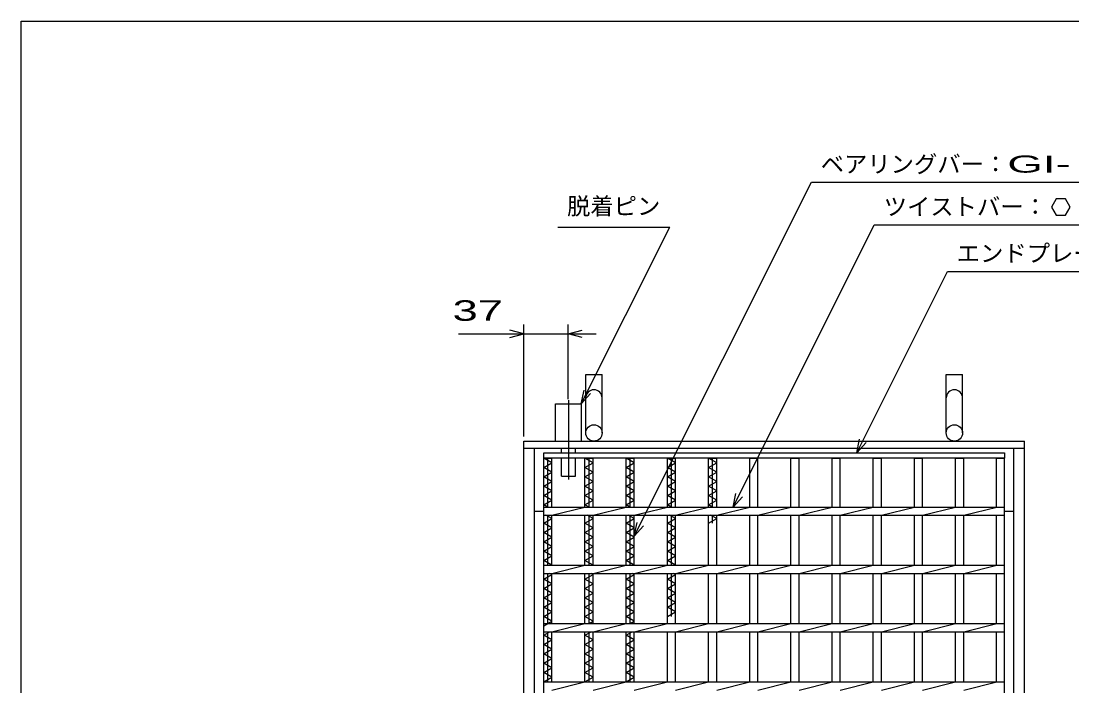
# Model space of a CAD drawing. Units: millimetres, scale not verified. Extents: x -1456 to 1385, y -1026 to 843.
# Drawn here: x -1383 to -482, y 272 to 843 of the extents above; entities that cross this region are included whole.
import ezdxf
from ezdxf.enums import TextEntityAlignment as Align

# ---------------------------------------------------------------- set-up
doc = ezdxf.new("R2010")
doc.units = ezdxf.units.MM
doc.header["$LTSCALE"] = 8
doc.linetypes.add('LONG_DASHED_DOTTED', pattern=[15.25, 12, -1.5, 0.25, -1.5])
for name, color, linetype, lineweight in [('0_2', 150, 'Continuous', 25), ('16', 3, 'Continuous', 25), ('19', 6, 'Continuous', 25), ('22', 4, 'Continuous', 25)]:
    doc.layers.add(name, color=color, linetype=linetype, lineweight=lineweight)
doc.styles.add('ベクトル', font='')
doc.styles.get('ベクトル').set_extended_font_data('ベクトル')

msp = doc.modelspace()

# ---------------------------------------------------------------- linework, layer by layer
at = {"layer": '0_2'}
for p, q in [((-1383.2, -917.2), (-1383.2, 842.8)), ((-1383.2, 842.8), (1384.8, 842.8))]:
    msp.add_line(p, q, dxfattribs=at)
at = {"layer": '16'}
for p, q in [((-935, 472.5), (-540, 472.5)), ((-935, 468), (-935, 472.5)), ((-540, 472.5), (-540, 468)), ((-540, 468), (-935, 468)), ((-935, -223), (-935, 468)), ((-935, 468), (-928, 468)), ((-928, 464), (-935, 468)), ((-935, 460), (-928, 464)), ((-928, 456), (-935, 460)), ((-931.5, 426), (-931.5, 468)), ((-928, 426), (-928, 468)), ((-899.7, 426), (-899.7, 468)), ((-899.7, 468), (-892.7, 468)), ((-892.7, 464), (-899.7, 468)), ((-899.7, 460), (-892.7, 464)), ((-892.7, 456), (-899.7, 460)), ((-896.2, 426), (-896.2, 468)), ((-892.7, 426), (-892.7, 468)), ((-864.4, 426), (-864.4, 468)), ((-864.4, 468), (-857.4, 468)), ((-857.4, 464), (-864.4, 468)), ((-864.4, 460), (-857.4, 464)), ((-857.4, 456), (-864.4, 460)), ((-860.9, 426), (-860.9, 468)), ((-857.4, 426), (-857.4, 468)), ((-829.1, 426), (-829.1, 468)), ((-829.1, 468), (-822.1, 468)), ((-822.1, 464), (-829.1, 468)), ((-829.1, 460), (-822.1, 464)), ((-822.1, 456), (-829.1, 460)), ((-825.6, 426), (-825.6, 468)), ((-822.1, 426), (-822.1, 468)), ((-793.8, 426), (-793.8, 468)), ((-793.8, 468), (-786.8, 468)), ((-786.8, 464), (-793.8, 468)), ((-793.8, 460), (-786.8, 464)), ((-786.8, 456), (-793.8, 460)), ((-790.3, 426), (-790.3, 468)), ((-786.8, 426), (-786.8, 468)), ((-758.5, 426), (-758.5, 468)), ((-758.5, 468), (-751.5, 468)), ((-751.5, 426), (-751.5, 468)), ((-723.2, 426), (-723.2, 468)), ((-723.2, 468), (-716.2, 468)), ((-716.2, 426), (-716.2, 468)), ((-687.9, 426), (-687.9, 468)), ((-687.9, 468), (-680.9, 468)), ((-680.9, 426), (-680.9, 468)), ((-652.6, 426), (-652.6, 468)), ((-652.6, 468), (-645.6, 468)), ((-645.6, 426), (-645.6, 468)), ((-617.3, 426), (-617.3, 468)), ((-617.3, 468), (-610.3, 468)), ((-610.3, 426), (-610.3, 468)), ((-582, 426), (-582, 468)), ((-582, 468), (-575, 468)), ((-575, 426), (-575, 468)), ((-547, 426), (-547, 468)), ((-547, 468), (-540, 468)), ((-540, -223), (-540, 468)), ((-935, 452), (-928, 456)), ((-928, 448), (-935, 452)), ((-899.7, 452), (-892.7, 456)), ((-892.7, 448), (-899.7, 452)), ((-864.4, 452), (-857.4, 456)), ((-857.4, 448), (-864.4, 452)), ((-829.1, 452), (-822.1, 456)), ((-822.1, 448), (-829.1, 452)), ((-793.8, 452), (-786.8, 456)), ((-786.8, 448), (-793.8, 452)), ((-935, 444), (-928, 448)), ((-928, 440), (-935, 444)), ((-899.7, 444), (-892.7, 448)), ((-892.7, 440), (-899.7, 444)), ((-864.4, 444), (-857.4, 448)), ((-857.4, 440), (-864.4, 444)), ((-829.1, 444), (-822.1, 448)), ((-822.1, 440), (-829.1, 444)), ((-793.8, 444), (-786.8, 448)), ((-786.8, 440), (-793.8, 444)), ((-935, 436), (-928, 440)), ((-928, 432), (-935, 436)), ((-899.7, 436), (-892.7, 440)), ((-892.7, 432), (-899.7, 436)), ((-864.4, 436), (-857.4, 440)), ((-857.4, 432), (-864.4, 436)), ((-829.1, 436), (-822.1, 440)), ((-822.1, 432), (-829.1, 436)), ((-793.8, 436), (-786.8, 440)), ((-786.8, 432), (-793.8, 436)), ((-935, 428), (-928, 432)), ((-931.5, 426), (-935, 428)), ((-935, 426), (-540, 426)), ((-935, 419), (-935, 426)), ((-928, 419), (-899.7, 426)), ((-899.7, 428), (-892.7, 432)), ((-896.2, 426), (-899.7, 428)), ((-892.7, 419), (-864.4, 426)), ((-864.4, 428), (-857.4, 432)), ((-860.9, 426), (-864.4, 428)), ((-857.4, 419), (-829.1, 426)), ((-829.1, 428), (-822.1, 432)), ((-825.6, 426), (-829.1, 428)), ((-822.1, 419), (-793.8, 426)), ((-793.8, 428), (-786.8, 432)), ((-790.3, 426), (-793.8, 428)), ((-786.8, 419), (-758.5, 426)), ((-751.5, 419), (-723.2, 426)), ((-716.2, 419), (-687.9, 426)), ((-680.9, 419), (-652.6, 426)), ((-645.6, 419), (-617.3, 426)), ((-610.3, 419), (-582, 426)), ((-575, 419), (-546.7, 426)), ((-540, 419), (-540, 426)), ((-935, 419), (-540, 419)), ((-935, 412), (-928, 416)), ((-928, 416), (-933.25, 419)), ((-931.5, 376), (-931.5, 419)), ((-928, 376), (-928, 419)), ((-899.7, 376), (-899.7, 419)), ((-899.7, 412), (-892.7, 416)), ((-892.7, 416), (-897.95, 419)), ((-896.2, 376), (-896.2, 419)), ((-892.7, 376), (-892.7, 419)), ((-864.4, 376), (-864.4, 419)), ((-864.4, 412), (-857.4, 416)), ((-857.4, 416), (-862.65, 419)), ((-860.9, 376), (-860.9, 419)), ((-857.4, 376), (-857.4, 419)), ((-829.1, 376), (-829.1, 419)), ((-829.1, 412), (-822.1, 416)), ((-822.1, 416), (-827.35, 419)), ((-825.6, 376), (-825.6, 419)), ((-822.1, 376), (-822.1, 419)), ((-793.8, 376), (-793.8, 419)), ((-793.8, 412), (-786.8, 416)), ((-786.8, 416), (-792.05, 419)), ((-790.3, 412), (-790.3, 419)), ((-786.8, 376), (-786.8, 419)), ((-758.5, 376), (-758.5, 419)), ((-751.5, 376), (-751.5, 419)), ((-723.2, 376), (-723.2, 419)), ((-716.2, 376), (-716.2, 419)), ((-687.9, 376), (-687.9, 419)), ((-680.9, 376), (-680.9, 419)), ((-652.6, 376), (-652.6, 419)), ((-645.6, 376), (-645.6, 419)), ((-617.3, 376), (-617.3, 419)), ((-610.3, 376), (-610.3, 419)), ((-582, 376), (-582, 419)), ((-575, 376), (-575, 419)), ((-547, 376), (-547, 419)), ((-928, 408), (-935, 412)), ((-935, 404), (-928, 408)), ((-892.7, 408), (-899.7, 412)), ((-899.7, 404), (-892.7, 408)), ((-857.4, 408), (-864.4, 412)), ((-864.4, 404), (-857.4, 408)), ((-822.1, 408), (-829.1, 412)), ((-829.1, 404), (-822.1, 408)), ((-928, 400), (-935, 404)), ((-935, 396), (-928, 400)), ((-892.7, 400), (-899.7, 404)), ((-899.7, 396), (-892.7, 400)), ((-857.4, 400), (-864.4, 404)), ((-864.4, 396), (-857.4, 400)), ((-822.1, 400), (-829.1, 404)), ((-829.1, 396), (-822.1, 400)), ((-928, 392), (-935, 396)), ((-935, 388), (-928, 392)), ((-928, 384), (-935, 388)), ((-892.7, 392), (-899.7, 396)), ((-899.7, 388), (-892.7, 392)), ((-892.7, 384), (-899.7, 388)), ((-857.4, 392), (-864.4, 396)), ((-864.4, 388), (-857.4, 392)), ((-857.4, 384), (-864.4, 388)), ((-822.1, 392), (-829.1, 396)), ((-829.1, 388), (-822.1, 392)), ((-822.1, 384), (-829.1, 388)), ((-935, 380), (-928, 384)), ((-928, 376), (-935, 380)), ((-899.7, 380), (-892.7, 384)), ((-892.7, 376), (-899.7, 380)), ((-864.4, 380), (-857.4, 384)), ((-857.4, 376), (-864.4, 380)), ((-829.1, 380), (-822.1, 384)), ((-822.1, 376), (-829.1, 380)), ((-935, 376), (-540, 376)), ((-935, 369), (-935, 376)), ((-928, 369), (-899.7, 376)), ((-892.7, 369), (-864.4, 376)), ((-857.4, 369), (-829.1, 376)), ((-822.1, 369), (-793.8, 376)), ((-786.8, 369), (-758.5, 376)), ((-751.5, 369), (-723.2, 376)), ((-716.2, 369), (-687.9, 376)), ((-680.9, 369), (-652.6, 376)), ((-645.6, 369), (-617.3, 376)), ((-610.3, 369), (-582, 376)), ((-575, 369), (-546.7, 376)), ((-540, 369), (-540, 376)), ((-935, 369), (-540, 369)), ((-935, 364), (-928, 368)), ((-928, 360), (-935, 364)), ((-931.5, 326), (-931.5, 369)), ((-928, 368), (-929.75, 369)), ((-928, 326), (-928, 369)), ((-899.7, 326), (-899.7, 369)), ((-899.7, 364), (-892.7, 368)), ((-892.7, 360), (-899.7, 364)), ((-896.2, 326), (-896.2, 369)), ((-892.7, 368), (-894.45, 369)), ((-892.7, 326), (-892.7, 369)), ((-864.4, 326), (-864.4, 369)), ((-864.4, 364), (-857.4, 368)), ((-857.4, 360), (-864.4, 364)), ((-860.9, 326), (-860.9, 369)), ((-857.4, 368), (-859.15, 369)), ((-857.4, 326), (-857.4, 369)), ((-829.1, 326), (-829.1, 369)), ((-829.1, 364), (-822.1, 368)), ((-822.1, 360), (-829.1, 364)), ((-825.6, 332), (-825.6, 369)), ((-822.1, 368), (-823.85, 369)), ((-822.1, 326), (-822.1, 369)), ((-793.8, 326), (-793.8, 369)), ((-786.8, 326), (-786.8, 369)), ((-758.5, 326), (-758.5, 369)), ((-751.5, 326), (-751.5, 369)), ((-723.2, 326), (-723.2, 369)), ((-716.2, 326), (-716.2, 369)), ((-687.9, 326), (-687.9, 369)), ((-680.9, 326), (-680.9, 369)), ((-652.6, 326), (-652.6, 369)), ((-645.6, 326), (-645.6, 369)), ((-617.3, 326), (-617.3, 369)), ((-610.3, 326), (-610.3, 369)), ((-582, 326), (-582, 369)), ((-575, 326), (-575, 369)), ((-547, 326), (-547, 369)), ((-935, 356), (-928, 360)), ((-928, 352), (-935, 356)), ((-935, 348), (-928, 352)), ((-899.7, 356), (-892.7, 360)), ((-892.7, 352), (-899.7, 356)), ((-899.7, 348), (-892.7, 352)), ((-864.4, 356), (-857.4, 360)), ((-857.4, 352), (-864.4, 356)), ((-864.4, 348), (-857.4, 352)), ((-829.1, 356), (-822.1, 360)), ((-822.1, 352), (-829.1, 356)), ((-829.1, 348), (-822.1, 352)), ((-928, 344), (-935, 348)), ((-935, 340), (-928, 344)), ((-892.7, 344), (-899.7, 348)), ((-899.7, 340), (-892.7, 344)), ((-857.4, 344), (-864.4, 348)), ((-864.4, 340), (-857.4, 344)), ((-822.1, 344), (-829.1, 348)), ((-829.1, 340), (-822.1, 344)), ((-928, 336), (-935, 340)), ((-935, 332), (-928, 336)), ((-892.7, 336), (-899.7, 340)), ((-899.7, 332), (-892.7, 336)), ((-857.4, 336), (-864.4, 340)), ((-864.4, 332), (-857.4, 336)), ((-822.1, 336), (-829.1, 340)), ((-829.1, 332), (-822.1, 336)), ((-928, 328), (-935, 332)), ((-935, 324), (-928, 328)), ((-935, 326), (-540, 326)), ((-935, 319), (-935, 326)), ((-928, 319), (-899.7, 326)), ((-892.7, 328), (-899.7, 332)), ((-896.2, 326), (-892.7, 328)), ((-892.7, 319), (-864.4, 326)), ((-857.4, 328), (-864.4, 332)), ((-860.9, 326), (-857.4, 328)), ((-857.4, 319), (-829.1, 326)), ((-822.1, 319), (-793.8, 326)), ((-786.8, 319), (-758.5, 326)), ((-751.5, 319), (-723.2, 326)), ((-716.2, 319), (-687.9, 326)), ((-680.9, 319), (-652.6, 326)), ((-645.6, 319), (-617.3, 326)), ((-610.3, 319), (-582, 326)), ((-575, 319), (-546.7, 326)), ((-540, 319), (-540, 326)), ((-935, 319), (-540, 319)), ((-935, 316), (-929.75, 319)), ((-928, 312), (-935, 316)), ((-931.5, 276), (-931.5, 319)), ((-928, 276), (-928, 319)), ((-899.7, 276), (-899.7, 319)), ((-899.7, 316), (-894.45, 319)), ((-892.7, 312), (-899.7, 316)), ((-896.2, 276), (-896.2, 319)), ((-892.7, 276), (-892.7, 319)), ((-864.4, 276), (-864.4, 319)), ((-864.4, 316), (-859.15, 319)), ((-857.4, 312), (-864.4, 316)), ((-860.9, 276), (-860.9, 319)), ((-857.4, 276), (-857.4, 319)), ((-829.1, 276), (-829.1, 319)), ((-822.1, 276), (-822.1, 319)), ((-793.8, 276), (-793.8, 319)), ((-786.8, 276), (-786.8, 319)), ((-758.5, 276), (-758.5, 319)), ((-751.5, 276), (-751.5, 319)), ((-723.2, 276), (-723.2, 319)), ((-716.2, 276), (-716.2, 319)), ((-687.9, 276), (-687.9, 319)), ((-680.9, 276), (-680.9, 319)), ((-652.6, 276), (-652.6, 319)), ((-645.6, 276), (-645.6, 319)), ((-617.3, 276), (-617.3, 319)), ((-610.3, 276), (-610.3, 319)), ((-582, 276), (-582, 319)), ((-575, 276), (-575, 319)), ((-547, 276), (-547, 319)), ((-935, 308), (-928, 312)), ((-928, 304), (-935, 308)), ((-899.7, 308), (-892.7, 312)), ((-892.7, 304), (-899.7, 308)), ((-864.4, 308), (-857.4, 312)), ((-857.4, 304), (-864.4, 308)), ((-935, 300), (-928, 304)), ((-928, 296), (-935, 300)), ((-899.7, 300), (-892.7, 304)), ((-892.7, 296), (-899.7, 300)), ((-864.4, 300), (-857.4, 304)), ((-857.4, 296), (-864.4, 300)), ((-935, 292), (-928, 296)), ((-928, 288), (-935, 292)), ((-899.7, 292), (-892.7, 296)), ((-892.7, 288), (-899.7, 292)), ((-864.4, 292), (-857.4, 296)), ((-857.4, 288), (-864.4, 292)), ((-935, 284), (-928, 288)), ((-928, 280), (-935, 284)), ((-935, 276), (-928, 280)), ((-899.7, 284), (-892.7, 288)), ((-892.7, 280), (-899.7, 284)), ((-899.7, 276), (-892.7, 280)), ((-864.4, 284), (-857.4, 288)), ((-857.4, 280), (-864.4, 284)), ((-864.4, 276), (-857.4, 280)), ((-935, 276), (-540, 276)), ((-935, 269), (-935, 276)), ((-928, 269), (-899.7, 276)), ((-892.7, 269), (-864.4, 276)), ((-857.4, 269), (-829.1, 276)), ((-822.1, 269), (-793.8, 276)), ((-786.8, 269), (-758.5, 276)), ((-751.5, 269), (-723.2, 276)), ((-716.2, 269), (-687.9, 276)), ((-680.9, 269), (-652.6, 276)), ((-645.6, 269), (-617.3, 276)), ((-610.3, 269), (-582, 276)), ((-575, 269), (-546.7, 276)), ((-540, 269), (-540, 276))]:
    msp.add_line(p, q, dxfattribs=at)
at = {"layer": '19'}
for p, q in [((-899, 489.5), (-899, 539.5)), ((-899, 539.5), (-885, 539.5)), ((-885, 489.5), (-885, 539.5)), ((-590, 489.5), (-590, 539.5)), ((-590, 539.5), (-576, 539.5)), ((-576, 489.5), (-576, 539.5)), ((-924.85, 482.5), (-924.85, 514.5)), ((-924.85, 514.5), (-902.85, 514.5)), ((-902.85, 514.5), (-902.85, 482.5)), ((-952, 482.5), (-523, 482.5)), ((-952, -237.5), (-952, 482.5)), ((-523, -237.5), (-523, 482.5)), ((-952, 476.5), (-523, 476.5)), ((-943, -231.5), (-943, 476.5)), ((-919.85, 472.5), (-919.85, 476.5)), ((-907.85, 472.5), (-907.85, 476.5)), ((-532, -231.5), (-532, 476.5)), ((-919.85, 452.5), (-919.85, 468)), ((-907.85, 452.5), (-907.85, 468)), ((-919.85, 452.5), (-907.85, 452.5)), ((-943, 422.5), (-935, 422.5)), ((-540, 422.5), (-532, 422.5))]:
    msp.add_line(p, q, dxfattribs=at)
at = {"layer": '19', "linetype": 'LONG_DASHED_DOTTED'}
msp.add_line((-913.85, 517.5), (-913.85, 449.5), dxfattribs=at)
at = {"layer": '19'}
for centre in [(-892, 489.5), (-583, 489.5)]:
    msp.add_circle(centre, 7, dxfattribs=at)
for centre in [(-892, 519.5), (-583, 519.5)]:
    msp.add_arc(centre, 7, 0, 180, dxfattribs=at)
at = {"layer": '22'}
for p, q in [((-857.4, 401), (-705.65, 704.5)), ((-705.65, 704.5), (-337.65, 704.5)), ((-495.65, 690.212), (-499.65, 683.284)), ((-487.65, 690.212), (-495.65, 690.212)), ((-483.65, 683.2), (-487.65, 690.212)), ((-499.65, 683.284), (-495.65, 676.356)), ((-495.65, 676.356), (-487.65, 676.356)), ((-487.65, 676.356), (-483.65, 683.284)), ((-772.65, 426), (-651.65, 668)), ((-651.65, 668), (-439.65, 668)), ((-923.1, 666), (-827.1, 666)), ((-902.85, 514.5), (-827.1, 666)), ((-666.75, 472.5), (-589, 628)), ((-589, 628), (-253, 628)), ((-952, 574.5), (-964, 577.7)), ((-952, 486.5), (-952, 582.5)), ((-914, 518.496), (-914, 582.5)), ((-914, 574.5), (-902, 577.7)), ((-1008, 574.5), (-952, 574.5)), ((-964, 571.3), (-952, 574.5)), ((-952, 574.5), (-914, 574.5)), ((-902, 571.3), (-914, 574.5)), ((-914, 574.5), (-890, 574.5)), ((-902.85, 514.5), (-900.45, 526.18)), ((-902.85, 514.5), (-894.85, 523.3)), ((-666.75, 472.5), (-664.35, 484.18)), ((-666.75, 472.5), (-658.75, 481.3)), ((-772.65, 426), (-770.25, 437.68)), ((-772.65, 426), (-764.65, 434.8)), ((-857.4, 401), (-855, 412.68)), ((-857.4, 401), (-849.4, 409.8))]:
    msp.add_line(p, q, dxfattribs=at)

# ---------------------------------------------------------------- texts
at = {"layer": '22', "color": 2, "style": 'ベクトル'}
for s, p in [('ベアリングバー：', (-697.65, 720.1)), ('脱着ピン', (-915.1, 684)), ('ツイストバー：', (-643.65, 683.6)), ('エンドプレート：', (-581, 643.6))]:
    msp.add_text(s, height=14.66, dxfattribs=at).set_placement(p, align=Align.MIDDLE_LEFT)
for s, height, width, p in [('GI-', 14.66, 2, (-537.65, 720.1)), (' 37 ', 17.6, 1.65, (-1024, 594.5))]:
    msp.add_text(s, height=height, dxfattribs=dict(at, width=width)).set_placement(p, align=Align.MIDDLE_LEFT)

doc.saveas('drawing.dxf')
